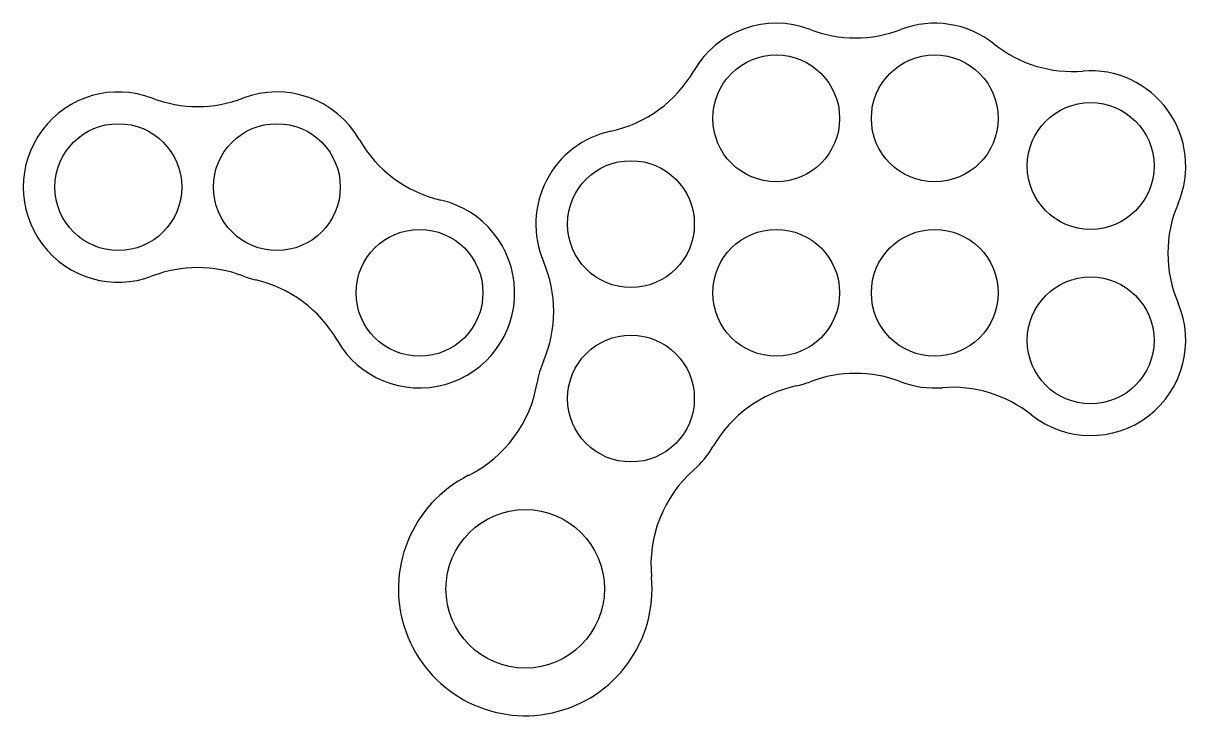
# Model space of a CAD drawing. Header units: millimetres. Extents: x -95 to 125, y 6 to 137.
import ezdxf

# ---------------------------------------------------------------- set-up
doc = ezdxf.new("R2010")
doc.units = ezdxf.units.MM

msp = doc.modelspace()

# ---------------------------------------------------------------- linework, layer by layer
at = {"color": 7, "linetype": 'Continuous'}
for centre, radius in [((47.5, 118.86), 12), ((77.5, 118.86), 12), ((107, 109.86), 12), ((-77, 105.86), 12), ((-47, 105.86), 12), ((20, 98.86), 12), ((-20, 85.86), 12), ((47.5, 85.86), 12), ((77.5, 85.86), 12), ((107, 76.86), 12), ((20, 65.86), 12), ((0, 29.86), 15)]:
    msp.add_circle(centre, radius, dxfattribs=at)
for centre, radius, start, end in [((47.5, 118.86), 18, 69.0752, 149.9063), ((77.5, 118.86), 18, 51.4926, 110.9248), ((62.5, 158.09), 24, 249.0752, 290.9248), ((103.65, 151.72), 24, 231.4926, 274.5751), ((11.16, 139.92), 24, 282.1484, 329.9063), ((107, 109.86), 18, 336.8676, 94.5751), ((-77, 105.86), 18, 69.0752, 290.9248), ((-47, 105.86), 18, 29.8925, 110.9248), ((-62, 145.09), 24, 249.0752, 290.9248), ((-10.59, 126.79), 24, 209.8925, 257.0498), ((20, 98.86), 18, 102.1484, 203.1324), ((-20, 85.86), 18, 209.8925, 77.0498), ((145.62, 93.36), 24, 156.8676, 203.1324), ((-62, 66.63), 24, 69.0752, 110.9248), ((-18.62, 82.36), 24, 336.8676, 23.1324), ((-47, 105.86), 18, 249.0752, 257.0498), ((-56.41, 64.92), 24, 29.8925, 77.0498), ((107, 76.86), 18, 231.4926, 23.1324), ((20, 65.86), 18, 156.8676, 170.4674), ((62.5, 46.63), 24, 69.0752, 110.9248), ((-21.42, 72.81), 24, 296.5034, 350.4674), ((56.34, 44.8), 24, 102.1484, 149.9063), ((47.5, 85.86), 18, 282.1484, 290.9248), ((77.5, 85.86), 18, 249.0752, 274.5751), ((80.85, 43.99), 24, 51.4926, 94.5751), ((20, 65.86), 18, 311.4234, 329.9063), ((0, 29.86), 24, 116.5034, 5.3874), ((47.79, 34.36), 24, 131.4234, 185.3874)]:
    msp.add_arc(centre, radius, start, end, dxfattribs=at)

doc.saveas('drawing.dxf')
